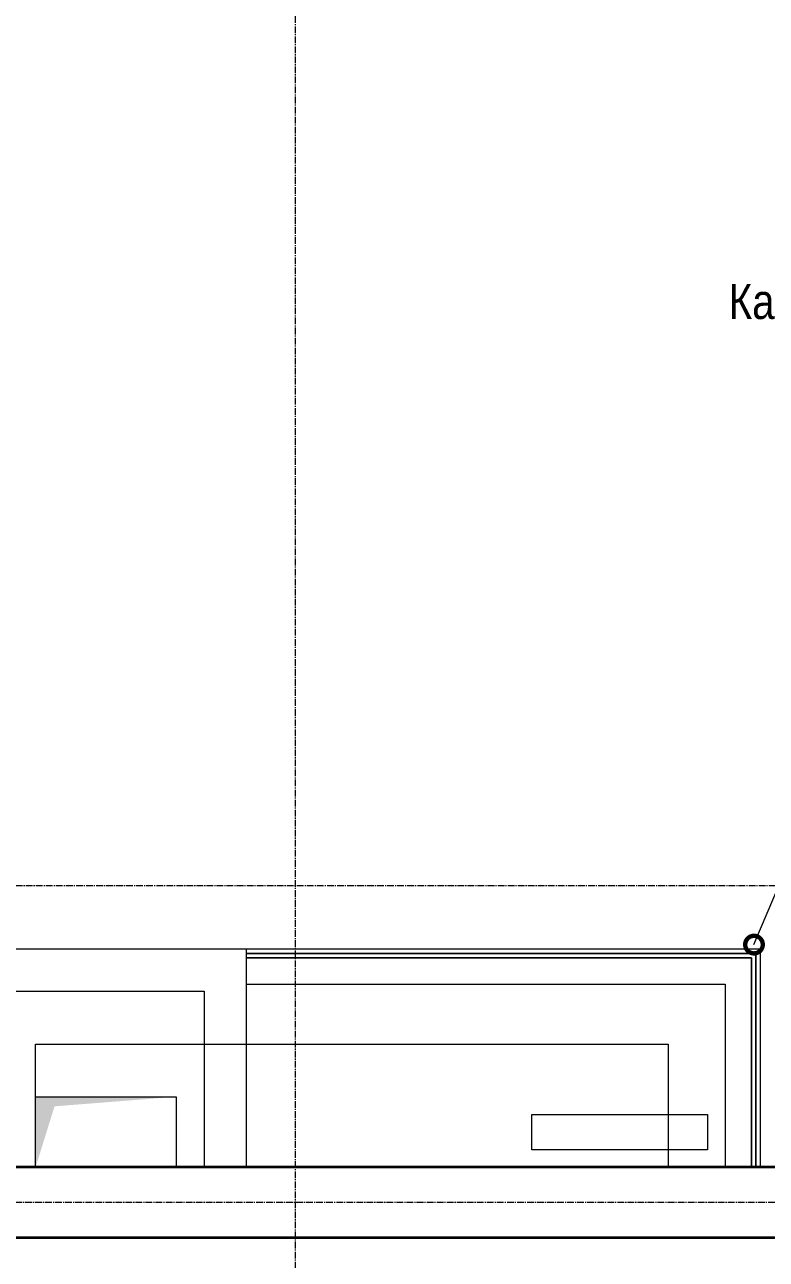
# Model space of a CAD drawing. Header units: millimetres. Extents: x -65509 to 912790, y 446 to 713294.
# Drawn here: x 495630 to 497741, y 575421 to 578933 of the extents above; entities that cross this region are included whole.
import ezdxf
from ezdxf import colors
from ezdxf.entities.mleader import LeaderData, LeaderLine
from ezdxf.enums import TextEntityAlignment as Align
from ezdxf.math import Vec2, Vec3

# ---------------------------------------------------------------- set-up
doc = ezdxf.new("R2010")
doc.units = ezdxf.units.MM
doc.linetypes.add('CENTER2', pattern=[28.575, 19.05, -3.175, 3.175, -3.175])
doc.layers.get('Defpoints').update_dxf_attribs({"color": 250})
for name, color, linetype, lineweight in [('A-AREA', 250, 'Continuous', 15), ('АР_площадь пом', 250, 'Continuous', 5), ('АР_Стены ЖБ', 250, 'Continuous', 35), ('АР_Стены кирпич', 250, 'Continuous', 20), ('АР_Стены_дефшов', 250, 'Continuous', 0), ('Зашивки ГКЛ на всю высоту', 250, 'Continuous', 25), ('ОВ_коллекторы', 250, 'Continuous', 25), ('ОВ_Отопление', 250, 'Continuous', 5), ('Размеры зашивки ГКЛ', 250, 'Continuous', 0), ('РД_Оси_100', 250, 'Continuous', 0)]:
    doc.layers.add(name, color=color, linetype=linetype, lineweight=lineweight)
doc.layers.add('АР_Делит', color=250, linetype='Continuous', lineweight=0, plot=False)
doc.styles.add('style1', font='ARIALN.TTF')

# ---------------------------------------------------------------- blocks, each defined once
blk = doc.blocks.new('otv')
at = {"linetype": 'Continuous'}
blk.add_lwpolyline([(0, -1), (0, 0), (1, 0), (1, -1)], close=True, dxfattribs=at)
blk.add_solid([(0, -1), (0, 0), (0.1346, -0.1366), (1, 0)], dxfattribs=at)
blk = doc.blocks.new('СОШ_2200_АР_ОСИ_М100_28.05.24')
at = {"layer": 'РД_Оси_100', "linetype": 'CENTER2'}
for points in [[(106800, -6155), (106800, 139938.679)], [(119910, 70200), (-5954.958, 70200)], [(94200, 69300), (119410, 69300), (119910, 69450)]]:
    blk.add_lwpolyline(points, dxfattribs=at)
blk = doc.blocks.new('_DotSmall')
at = {"color": 0, "linetype": 'ByBlock', "const_width": 0.5}
blk.add_lwpolyline([(-0.0625, 0, 1), (0.0625, 0, 1)], format="xyb", close=True, dxfattribs=at)
blk = doc.blocks.new('MOK-МаркаПомещения1')
at = {"layer": 'A-AREA', "color": 0, "style": 'style1'}
blk.add_attdef('АР-ПОМЕЩЕНИЕ:ПЛОЩАДЬ', text='', height=3, dxfattribs=at).set_placement((0, 0), align=Align.MIDDLE)
at = {"layer": 'Defpoints', "style": 'style1', "flags": 8}
blk.add_attdef('АР-ПОМЕЩЕНИЕ:НАИМЕНОВАНИЕ', text='', height=1, dxfattribs=at).set_placement((0, 2.956), align=Align.MIDDLE)

msp = doc.modelspace()

# ---------------------------------------------------------------- linework, layer by layer
at = {"layer": 'АР_Делит'}
msp.add_lwpolyline([(497460.882, 575683.318), (495660.882, 575683.318), (495660.882, 576033.318), (497460.882, 576033.318)], close=True, dxfattribs=at)
at = {"layer": 'АР_Стены ЖБ', "linetype": 'Continuous', "lineweight": 35}
for p, q in [((504300.895, 575683.318), (493381.08, 575683.318)), ((493381.08, 575483.318), (504300.895, 575483.318))]:
    msp.add_line(p, q, dxfattribs=at)
at = {"layer": 'АР_Стены кирпич', "linetype": 'Continuous', "lineweight": 20}
for p, q in [((496260.882, 576303.318), (495000.882, 576303.318)), ((496260.882, 575683.318), (496260.882, 576303.318)), ((495000.882, 576183.318), (496140.882, 576183.318)), ((496140.882, 576183.318), (496140.882, 575683.318)), ((496140.882, 575683.318), (496260.882, 575683.318))]:
    msp.add_line(p, q, dxfattribs=at)
at = {"layer": 'АР_Стены_дефшов', "linetype": 'Continuous', "lineweight": 0}
msp.add_line((504300.882, 575483.356), (493383.056, 575483.304), dxfattribs=at)
at = {"layer": 'Зашивки ГКЛ на всю высоту', "linetype": 'Continuous', "lineweight": 0}
for p, q in [((497723.565, 576303.318), (496260.882, 576303.318)), ((496260.882, 576203.318), (496260.882, 576303.318)), ((497723.565, 575683.318), (497723.565, 576303.318)), ((496260.882, 576290.818), (497711.065, 576290.818)), ((497711.065, 576290.818), (496260.882, 576290.818)), ((496260.882, 576278.318), (497698.565, 576278.318)), ((497698.565, 576278.318), (496260.882, 576278.318)), ((497698.565, 576278.318), (497698.565, 575683.318)), ((497698.565, 575683.318), (497698.565, 576278.318)), ((497711.065, 576290.818), (497711.065, 575683.318)), ((497711.065, 575683.318), (497711.065, 576290.818)), ((496260.882, 576203.318), (497623.565, 576203.318)), ((497623.565, 576203.318), (497623.565, 575683.318)), ((497623.565, 575683.318), (497698.565, 575683.318)), ((497698.565, 575683.318), (497723.565, 575683.318))]:
    msp.add_line(p, q, dxfattribs=at)
at = {"layer": 'ОВ_коллекторы', "lineweight": 5}
msp.add_lwpolyline([(497573.565, 575732.417), (497073.565, 575732.417), (497073.565, 575832.417), (497573.565, 575832.417)], close=True, dxfattribs=at)

# ---------------------------------------------------------------- block references
at = {"layer": 'АР_площадь пом', "linetype": 'Continuous', "lineweight": 5}
ref = msp.add_blockref('MOK-МаркаПомещения1', (500297.117, 577839.259), dxfattribs=dict(at, xscale=100, yscale=100, zscale=100))
ref.add_attrib('АР-ПОМЕЩЕНИЕ:НАИМЕНОВАНИЕ', 'Кабинет информатики с возможностью деления трансформируемой перегородкой на 2 помещения', dxfattribs={"layer": 'Defpoints', "height": 100, "style": 'style1'}).set_placement((500297.117, 578134.822), align=Align.MIDDLE)
at = {"layer": 'ОВ_Отопление', "xscale": 400, "yscale": 200}
msp.add_blockref('otv', (495660.882, 575883.318), dxfattribs=at)
at = {"layer": 'РД_Оси_100'}
msp.add_blockref('СОШ_2200_АР_ОСИ_М100_28.05.24', (389600.882, 506283.318), dxfattribs=at)

# ---------------------------------------------------------------- leaders
at = {"layer": 'Размеры зашивки ГКЛ'}
ml = msp.add_multileader_mtext('Standard', dxfattribs=at)
ml.set_content('\\pxsm1;ГКЛВ', color=256, style='style1')
ml.set_leader_properties(color=256, linetype='ByLayer', lineweight=9)
ml.set_arrow_properties(name='DOTSMALL')
ml.build(insert=Vec2(0, 0))
ml.multileader.update_dxf_attribs({"text_left_attachment_type": 6, "text_right_attachment_type": 6, "text_bottom_attachment_type": 10, "dogleg_length": 25, "arrow_head_size": 100})
ctx = ml.context
ctx.base_point, ctx.char_height, ctx.arrow_head_size, ctx.landing_gap_size, ctx.plane_origin = Vec3(497938.299, 576807.907), 250, 100, 50, Vec3(489267.865, 584156.586)
ctx.left_attachment, ctx.right_attachment, ctx.top_attachment = 6, 6, 10
notes = []
notes.append((ctx, [(0, (1, 1, 0), (497913.299, 576807.907), (1, 0), 25, [(1, [(497705.505, 576316.19)], 0, [])])]))
ctx.mtext.insert, ctx.mtext.width, ctx.mtext.defined_height, ctx.mtext.line_spacing_factor, ctx.mtext.flow_direction = Vec3(497988.299, 577107.907), 1126.26794, 600, 0.3, 5
for ctx, leaders in notes:
    for number, flags, end, landing, length, lines in leaders:
        leader = LeaderData()
        leader.index, (leader.has_last_leader_line, leader.has_dogleg_vector, leader.attachment_direction) = number, flags
        leader.last_leader_point, leader.dogleg_vector, leader.dogleg_length = Vec3(end), Vec3(landing), length
        for number, points, colour, breaks in lines:
            line = LeaderLine()
            line.index, line.vertices, line.color, line.breaks = number, Vec3.list(points), colors.encode_raw_color(colour), breaks
            leader.lines.append(line)
        ctx.leaders.append(leader)

doc.saveas('drawing.dxf')
